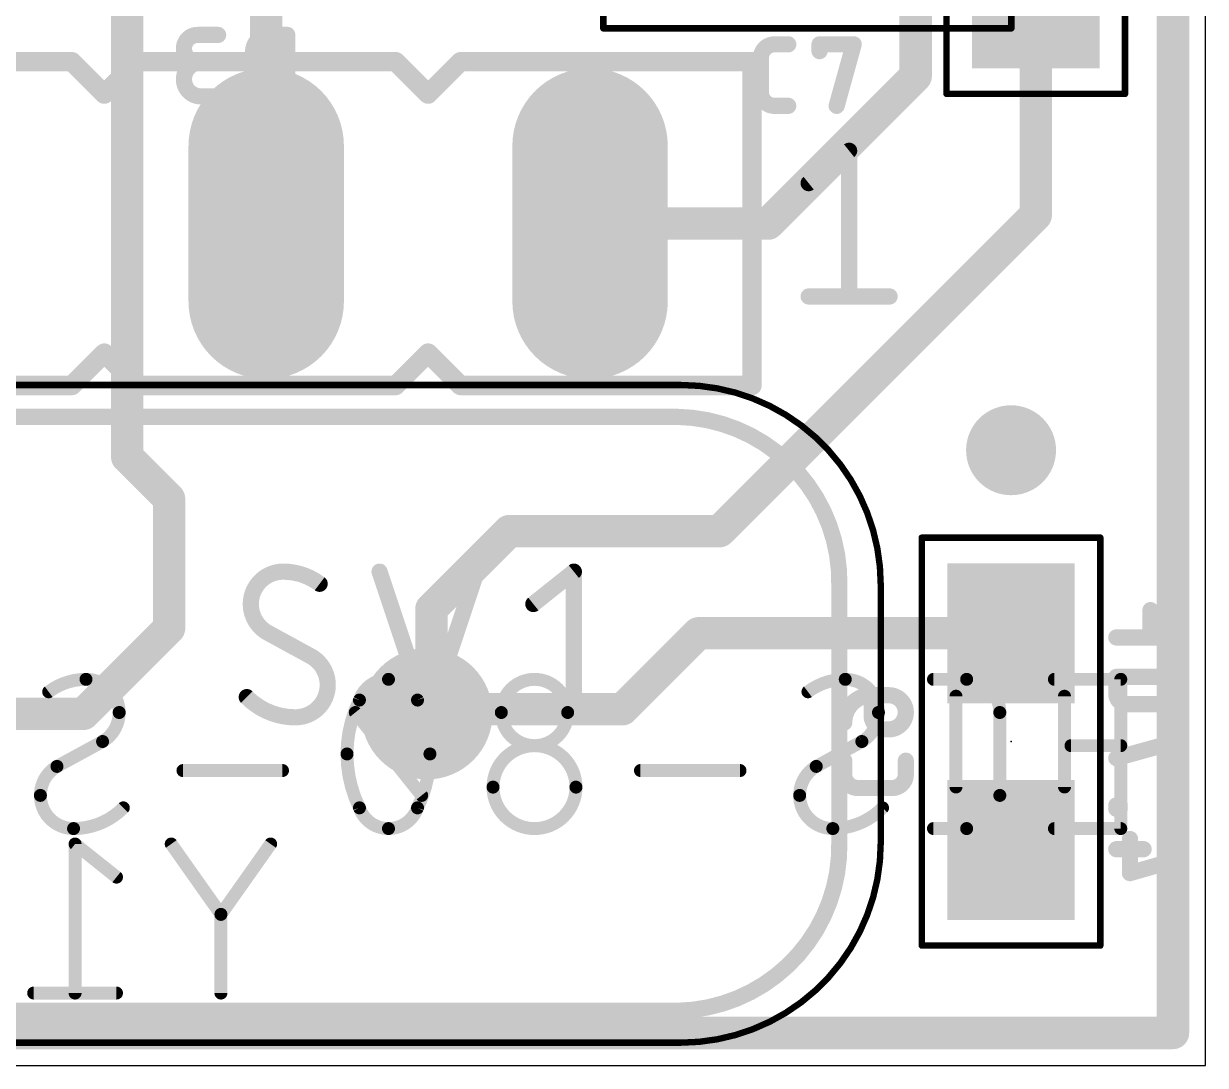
# Model space of a CAD drawing. Extents: x 0 to 1.42, y 0 to 1.2.
# Drawn here: x 1.0351 to 1.4, y 0 to 0.3218 of the extents above; entities that cross this region are included whole.
import ezdxf

# ---------------------------------------------------------------- set-up
doc = ezdxf.new("R2010")
doc.units = 0
for name, color, linetype in [('1', 12, 'CONTINUOUS'), ('16', 132, 'CONTINUOUS'), ('17', 110, 'CONTINUOUS'), ('18', 110, 'CONTINUOUS'), ('20', 31, 'CONTINUOUS'), ('21', 253, 'CONTINUOUS'), ('22', 253, 'CONTINUOUS'), ('24', 53, 'CONTINUOUS'), ('25', 253, 'CONTINUOUS'), ('26', 253, 'CONTINUOUS'), ('28', 253, 'CONTINUOUS'), ('39', 12, 'CONTINUOUS'), ('40', 132, 'CONTINUOUS'), ('51', 253, 'CONTINUOUS'), ('52', 253, 'CONTINUOUS')]:
    doc.layers.add(name, color=color, linetype=linetype)

# ---------------------------------------------------------------- blocks, each defined once
blk = doc.blocks.new('RECT')
blk.add_solid([(-0.5, -0.5), (0.5, -0.5), (-0.5, 0.5), (0.5, 0.5)])
blk = doc.blocks.new('LONGP100')
at = {"const_width": 1}
blk.add_lwpolyline([(-0.5, 0), (0.5, 0)], dxfattribs=at)
at = {"const_width": 0.5}
for points in [[(-0.5, 0.25, 1), (-0.5, -0.25)], [(0.5, -0.25, 1), (0.5, 0.25)]]:
    blk.add_lwpolyline(points, format="xyb", dxfattribs=at)
blk = doc.blocks.new('ROUNDP')
at = {"const_width": 0.5}
blk.add_lwpolyline([(0, -0.25, 1), (0, 0.25, 1), (0, -0.25)], format="xyb", dxfattribs=at)
blk = doc.blocks.new('ROUNDV')
at = {"const_width": 0.5}
blk.add_lwpolyline([(0, -0.25, 1), (0, 0.25, 1), (0, -0.25)], format="xyb", dxfattribs=at)

msp = doc.modelspace()

# ---------------------------------------------------------------- linework, layer by layer
at = {"layer": '1', "const_width": 0.01}
for points in [[(1.39, 0.01), (1.39, 1.19)], [(1.11, 0.360979), (1.11, 0.26)], [(1.310551, 0.305551), (1.310551, 0.347874)], [(1.265, 0.26), (1.310551, 0.305551)], [(1.21, 0.26), (1.265, 0.26)], [(0.01, 0.01), (1.39, 0.01)]]:
    msp.add_lwpolyline(points, dxfattribs=at)
at = {"layer": '1', "const_width": 0.005}
for points in [[(1.312319, 0.303783, 1), (1.308783, 0.307319)], [(1.308051, 0.305551, 1), (1.313051, 0.305551)], [(1.21, 0.2625, 1), (1.21, 0.2575)], [(1.263232, 0.261768, 1), (1.266768, 0.258232)], [(1.265, 0.2575, 1), (1.265, 0.2625)], [(1.1075, 0.26, 1), (1.1125, 0.26)], [(1.39, 0.0075, 1), (1.39, 0.0125)], [(1.3875, 0.01, 1), (1.3925, 0.01)]]:
    msp.add_lwpolyline(points, format="xyb", dxfattribs=at)
at = {"layer": '16', "const_width": 0.01}
for points in [[(1.39, 0.01), (1.39, 1.19)], [(1.067087, 0.350787), (1.067087, 0.187913)], [(1.347638, 0.329606), (1.347638, 0.262638)], [(1.347638, 0.262638), (1.25, 0.165)], [(1.067087, 0.187913), (1.08, 0.175)], [(1.08, 0.175), (1.08, 0.135)], [(1.185, 0.165), (1.161024, 0.141024)], [(1.25, 0.165), (1.185, 0.165)], [(1.161024, 0.141024), (1.161024, 0.11)], [(1.08, 0.135), (1.053583, 0.108583)], [(1.243465, 0.133465), (1.22, 0.11)], [(1.34, 0.133465), (1.243465, 0.133465)], [(1.053583, 0.108583), (0.96748, 0.108583)], [(1.161024, 0.11), (1.159606, 0.108583)], [(1.22, 0.11), (1.161024, 0.11)], [(0.01, 0.01), (1.39, 0.01)]]:
    msp.add_lwpolyline(points, dxfattribs=at)
at = {"layer": '16', "const_width": 0.005}
for points in [[(1.349406, 0.26087, 1), (1.34587, 0.264406)], [(1.345138, 0.262638, 1), (1.350138, 0.262638)], [(1.068854, 0.189681, 1), (1.065319, 0.186146)], [(1.064587, 0.187913, 1), (1.069587, 0.187913)], [(1.0825, 0.175, 1), (1.0775, 0.175)], [(1.078232, 0.173232, 1), (1.081768, 0.176768)], [(1.185, 0.1675, 1), (1.185, 0.1625)], [(1.186768, 0.163232, 1), (1.183232, 0.166768)], [(1.248232, 0.166768, 1), (1.251768, 0.163232)], [(1.25, 0.1625, 1), (1.25, 0.1675)], [(1.163524, 0.141024, 1), (1.158524, 0.141024)], [(1.159256, 0.142791, 1), (1.162791, 0.139256)], [(1.081768, 0.133232, 1), (1.078232, 0.136768)], [(1.0775, 0.135, 1), (1.0825, 0.135)], [(1.243465, 0.135965, 1), (1.243465, 0.130965)], [(1.245232, 0.131697, 1), (1.241697, 0.135232)], [(1.34, 0.130965, 1), (1.34, 0.135965)], [(1.053583, 0.106083, 1), (1.053583, 0.111083)], [(1.161024, 0.1125, 1), (1.161024, 0.1075)], [(1.162791, 0.108232, 1), (1.159256, 0.111768)], [(1.218232, 0.111768, 1), (1.221768, 0.108232)], [(1.22, 0.1075, 1), (1.22, 0.1125)], [(1.051815, 0.11035, 1), (1.05535, 0.106815)], [(1.157839, 0.11035, 1), (1.161374, 0.106815)], [(1.158524, 0.11, 1), (1.163524, 0.11)], [(1.39, 0.0075, 1), (1.39, 0.0125)], [(1.3875, 0.01, 1), (1.3925, 0.01)]]:
    msp.add_lwpolyline(points, format="xyb", dxfattribs=at)
at = {"layer": '20'}
for p, q in [((1.4, 0), (1.4, 1.2)), ((0, 0), (1.4, 0))]:
    msp.add_line(p, q, dxfattribs=at)
at = {"layer": '21'}
for points, const_width in [([(1.05, 0.31), (0.97, 0.31)], 0.006), ([(1.06, 0.3), (1.05, 0.31)], 0.006), ([(1.07, 0.31), (1.06, 0.3)], 0.006), ([(1.15, 0.31), (1.07, 0.31)], 0.006), ([(1.16, 0.3), (1.15, 0.31)], 0.006), ([(1.17, 0.31), (1.16, 0.3)], 0.006), ([(1.26, 0.31), (1.17, 0.31)], 0.006), ([(1.26, 0.21), (1.26, 0.31)], 0.006), ([(1.2775, 0.2725), (1.29, 0.2825)], 0.005), ([(1.29, 0.2825), (1.29, 0.2375)], 0.005), ([(1.2775, 0.2375), (1.3025, 0.2375)], 0.005), ([(1.05, 0.21), (1.06, 0.22)], 0.006), ([(1.06, 0.22), (1.07, 0.21)], 0.006), ([(1.15, 0.21), (1.16, 0.22)], 0.006), ([(1.16, 0.22), (1.17, 0.21)], 0.006), ([(0.97, 0.21), (1.05, 0.21)], 0.006), ([(1.07, 0.21), (1.15, 0.21)], 0.006), ([(1.17, 0.21), (1.26, 0.21)], 0.006)]:
    msp.add_lwpolyline(points, dxfattribs=dict(at, const_width=const_width))
for points, const_width in [([(1.051061, 0.311061, 1), (1.048939, 0.308939)], 0.003), ([(1.05, 0.3085, 1), (1.05, 0.3115)], 0.003), ([(1.07, 0.3115, 1), (1.07, 0.3085)], 0.003), ([(1.071061, 0.308939, 1), (1.068939, 0.311061)], 0.003), ([(1.151061, 0.311061, 1), (1.148939, 0.308939)], 0.003), ([(1.15, 0.3085, 1), (1.15, 0.3115)], 0.003), ([(1.17, 0.3115, 1), (1.17, 0.3085)], 0.003), ([(1.171061, 0.308939, 1), (1.168939, 0.311061)], 0.003), ([(1.2615, 0.31, 1), (1.2585, 0.31)], 0.003), ([(1.26, 0.3085, 1), (1.26, 0.3115)], 0.003), ([(1.058939, 0.301061, 1), (1.061061, 0.298939)], 0.003), ([(1.058939, 0.298939, 1), (1.061061, 0.301061)], 0.003), ([(1.158939, 0.301061, 1), (1.161061, 0.298939)], 0.003), ([(1.158939, 0.298939, 1), (1.161061, 0.301061)], 0.003), ([(1.29125, 0.2825, 1), (1.28875, 0.2825)], 0.0025), ([(1.290781, 0.281524, 1), (1.289219, 0.283476)], 0.0025), ([(1.276719, 0.273476, 1), (1.278281, 0.271524)], 0.0025), ([(1.2775, 0.23875, 1), (1.2775, 0.23625)], 0.0025), ([(1.28875, 0.2375, 1), (1.29125, 0.2375)], 0.0025), ([(1.3025, 0.23625, 1), (1.3025, 0.23875)], 0.0025), ([(1.061061, 0.221061, 1), (1.058939, 0.218939)], 0.003), ([(1.061061, 0.218939, 1), (1.058939, 0.221061)], 0.003), ([(1.161061, 0.221061, 1), (1.158939, 0.218939)], 0.003), ([(1.161061, 0.218939, 1), (1.158939, 0.221061)], 0.003), ([(1.048939, 0.211061, 1), (1.051061, 0.208939)], 0.003), ([(1.05, 0.2085, 1), (1.05, 0.2115)], 0.003), ([(1.07, 0.2115, 1), (1.07, 0.2085)], 0.003), ([(1.068939, 0.208939, 1), (1.071061, 0.211061)], 0.003), ([(1.148939, 0.211061, 1), (1.151061, 0.208939)], 0.003), ([(1.15, 0.2085, 1), (1.15, 0.2115)], 0.003), ([(1.17, 0.2115, 1), (1.17, 0.2085)], 0.003), ([(1.168939, 0.208939, 1), (1.171061, 0.211061)], 0.003), ([(1.26, 0.2085, 1), (1.26, 0.2115)], 0.003), ([(1.2585, 0.21, 1), (1.2615, 0.21)], 0.003)]:
    msp.add_lwpolyline(points, format="xyb", dxfattribs=dict(at, const_width=const_width))
at = {"layer": '22', "const_width": 0.005}
for points in [[(1.236969, 0.200315), (0.890118, 0.200315)], [(1.286969, 0.068819), (1.286969, 0.148346)], [(0.890118, 0.01685), (1.236969, 0.01685)]]:
    msp.add_lwpolyline(points, dxfattribs=at)
at = {"layer": '22'}
for points, const_width in [([(1.236993, 0.201565, 1), (1.236944, 0.199065)], 0.0025), ([(1.286969, 0.148346, 0.414214), (1.236969, 0.200315)], 0.005), ([(1.236969, 0.199065, 1), (1.236969, 0.201565)], 0.0025), ([(1.288219, 0.148346, 1), (1.285719, 0.148346)], 0.0025), ([(1.285719, 0.148371, 1), (1.288218, 0.148322)], 0.0025), ([(1.236969, 0.01685, 0.414214), (1.286969, 0.068819)], 0.005), ([(1.288218, 0.068843, 1), (1.285719, 0.068795)], 0.0025), ([(1.285719, 0.068819, 1), (1.288219, 0.068819)], 0.0025), ([(1.236944, 0.0181, 1), (1.236993, 0.015601)], 0.0025), ([(1.236969, 0.0156, 1), (1.236969, 0.0181)], 0.0025)]:
    msp.add_lwpolyline(points, format="xyb", dxfattribs=dict(at, const_width=const_width))
at = {"layer": '24'}
for p in [(1.063543, 0.108583), (1.34, 0.1)]:
    msp.add_point(p, dxfattribs=at)
at = {"layer": '25'}
for points, const_width in [([(1.266975, 0.315374, 0.414205), (1.262752, 0.311152)], 0.005), ([(1.266975, 0.316624, 1), (1.266975, 0.314124)], 0.0025), ([(1.266975, 0.314124, 1), (1.266974, 0.316624)], 0.0025), ([(1.271197, 0.314124, 1), (1.271197, 0.316624)], 0.0025), ([(1.282115, 0.315374, 1), (1.279615, 0.315374)], 0.0025), ([(1.280865, 0.316624, 1), (1.280865, 0.314124)], 0.0025), ([(1.292625, 0.315039, 1), (1.290216, 0.315709)], 0.0025), ([(1.291421, 0.314124, 1), (1.291421, 0.316624)], 0.0025), ([(1.279615, 0.313263, 1), (1.282115, 0.313263)], 0.0025), ([(1.264002, 0.311152, 1), (1.261502, 0.311152)], 0.0025), ([(1.261502, 0.311152, 1), (1.264002, 0.311152)], 0.0025), ([(1.262752, 0.300596, 0.414214), (1.266975, 0.296374)], 0.005), ([(1.264002, 0.300596, 1), (1.261502, 0.300596)], 0.0025), ([(1.261502, 0.300596, 1), (1.264002, 0.300596)], 0.0025), ([(1.266975, 0.297624, 1), (1.266975, 0.295124)], 0.0025), ([(1.266975, 0.295124, 1), (1.266975, 0.297624)], 0.0025), ([(1.271197, 0.295124, 1), (1.271197, 0.297624)], 0.0025), ([(1.284939, 0.296709, 1), (1.287347, 0.296039)], 0.0025), ([(1.11525, 0.1525, 0.414214), (1.10525, 0.1425)], 0.005), ([(1.1265, 0.14875, 0.162278), (1.11525, 0.1525)], 0.005), ([(1.11525, 0.15375, 1), (1.11525, 0.15125)], 0.0025), ([(1.11525, 0.15125, 1), (1.11525, 0.15375)], 0.0025), ([(1.146186, 0.152895, 1), (1.143814, 0.152105)], 0.0025), ([(1.176186, 0.152105, 1), (1.173814, 0.152895)], 0.0025), ([(1.20625, 0.1525, 1), (1.20375, 0.1525)], 0.0025), ([(1.205781, 0.151524, 1), (1.204219, 0.153476)], 0.0025), ([(1.12575, 0.14775, 1), (1.12725, 0.14975)], 0.0025), ([(1.10525, 0.1425, 0.265564), (1.11025, 0.13375)], 0.005), ([(1.1065, 0.1425, 1), (1.104, 0.1425)], 0.0025), ([(1.104, 0.1425, 1), (1.1065, 0.1425)], 0.0025), ([(1.191719, 0.143476, 1), (1.193281, 0.141524)], 0.0025), ([(1.110849, 0.134847, 1), (1.109651, 0.132653)], 0.0025), ([(1.109615, 0.132673, 1), (1.110885, 0.134827)], 0.0025), ([(1.129, 0.1175, 0.265564), (1.124, 0.12625)], 0.005), ([(1.124635, 0.127327, 1), (1.123365, 0.125173)], 0.0025), ([(1.123401, 0.125153, 1), (1.124599, 0.127347)], 0.0025), ([(1.119, 0.1075, 0.414214), (1.129, 0.1175)], 0.005), ([(1.13025, 0.1175, 1), (1.12775, 0.1175)], 0.0025), ([(1.12775, 0.1175, 1), (1.13025, 0.1175)], 0.0025), ([(1.104, 0.11375, 0.2), (1.119, 0.1075)], 0.005), ([(1.104888, 0.11463, 1), (1.103112, 0.11287)], 0.0025), ([(1.119, 0.10875, 1), (1.119, 0.10625)], 0.0025), ([(1.119, 0.10625, 1), (1.119, 0.10875)], 0.0025), ([(1.1925, 0.10875, 1), (1.1925, 0.10625)], 0.0025), ([(1.2175, 0.10625, 1), (1.2175, 0.10875)], 0.0025), ([(1.158814, 0.107895, 1), (1.161186, 0.107105)], 0.0025), ([(1.158814, 0.107105, 1), (1.161186, 0.107895)], 0.0025), ([(1.20375, 0.1075, 1), (1.20625, 0.1075)], 0.0025)]:
    msp.add_lwpolyline(points, format="xyb", dxfattribs=dict(at, const_width=const_width))
at = {"layer": '25', "const_width": 0.005}
for points in [[(1.266975, 0.315374), (1.271197, 0.315374)], [(1.280865, 0.313263), (1.280865, 0.315374)], [(1.280865, 0.315374), (1.291421, 0.315374)], [(1.291421, 0.315374), (1.286143, 0.296374)], [(1.262752, 0.300596), (1.262752, 0.311152)], [(1.271197, 0.296374), (1.266975, 0.296374)], [(1.145, 0.1525), (1.16, 0.1075)], [(1.16, 0.1075), (1.175, 0.1525)], [(1.1925, 0.1425), (1.205, 0.1525)], [(1.205, 0.1525), (1.205, 0.1075)], [(1.124, 0.12625), (1.11025, 0.13375)], [(1.1925, 0.1075), (1.2175, 0.1075)]]:
    msp.add_lwpolyline(points, dxfattribs=at)
at = {"layer": '26'}
for points, const_width in [([(1.088821, 0.318287, 1), (1.088821, 0.309843)], 0.005), ([(1.088821, 0.319537, 1), (1.088821, 0.317037)], 0.0025), ([(1.088821, 0.317037, 1), (1.088821, 0.319537)], 0.0025), ([(1.095154, 0.317037, 1), (1.095154, 0.319537)], 0.0025), ([(1.111226, 0.318287, 1), (1.111226, 0.307732)], 0.005), ([(1.111226, 0.319537, 1), (1.111226, 0.317037)], 0.0025), ([(1.111226, 0.317037, 1), (1.111226, 0.319537)], 0.0025), ([(1.117753, 0.318287, 1), (1.115253, 0.318287)], 0.0025), ([(1.116503, 0.317037, 1), (1.116503, 0.319537)], 0.0025), ([(1.089877, 0.309843, 1), (1.089877, 0.299287)], 0.005), ([(1.088821, 0.311093, 1), (1.088821, 0.308593)], 0.0025), ([(1.088821, 0.308593, 1), (1.088821, 0.311093)], 0.0025), ([(1.089877, 0.308593, 1), (1.089877, 0.311093)], 0.0025), ([(1.093043, 0.308593, 1), (1.093043, 0.311093)], 0.0025), ([(1.111288, 0.307173, 1), (1.109052, 0.308291)], 0.0025), ([(1.111226, 0.308982, 1), (1.111226, 0.306482)], 0.0025), ([(1.111226, 0.306482, 1), (1.111226, 0.308982)], 0.0025), ([(1.116503, 0.306482, 1), (1.116503, 0.308982)], 0.0025), ([(1.089877, 0.300537, 1), (1.089877, 0.298037)], 0.0025), ([(1.089877, 0.298037, 1), (1.089877, 0.300537)], 0.0025), ([(1.095154, 0.298037, 1), (1.095154, 0.300537)], 0.0025), ([(1.10483, 0.299846, 1), (1.107066, 0.298728)], 0.0025), ([(1.115253, 0.299287, 1), (1.117753, 0.299287)], 0.0025), ([(1.296944, 0.114334, 0.414214), (1.2885, 0.10589)], 0.005), ([(1.298194, 0.114334, 1), (1.295694, 0.114334)], 0.0025), ([(1.296944, 0.115584, 1), (1.296944, 0.113084)], 0.0025), ([(1.296944, 0.113084, 1), (1.296944, 0.115584)], 0.0025), ([(1.302222, 0.103779, 1), (1.302222, 0.114334)], 0.005), ([(1.302222, 0.115584, 1), (1.302222, 0.113084)], 0.0025), ([(1.302222, 0.113084, 1), (1.302222, 0.115584)], 0.0025), ([(1.296944, 0.108001, 0.414214), (1.301167, 0.103779)], 0.005), ([(1.298194, 0.108001, 1), (1.295694, 0.108001)], 0.0025), ([(1.28725, 0.10589, 1), (1.28975, 0.10589)], 0.0025), ([(1.295694, 0.108001, 1), (1.298194, 0.108001)], 0.0025), ([(1.301167, 0.105029, 1), (1.301167, 0.102529)], 0.0025), ([(1.302222, 0.105029, 1), (1.302222, 0.102529)], 0.0025), ([(1.301167, 0.102529, 1), (1.301167, 0.105029)], 0.0025), ([(1.302222, 0.102529, 1), (1.302222, 0.105029)], 0.0025), ([(1.28975, 0.09411, 1), (1.28725, 0.09411)], 0.0025), ([(1.30875, 0.09411, 1), (1.30625, 0.09411)], 0.0025), ([(1.2885, 0.089888, 0.414214), (1.292722, 0.085666)], 0.005), ([(1.28975, 0.089888, 1), (1.28725, 0.089888)], 0.0025), ([(1.303278, 0.085666, 0.414205), (1.3075, 0.089888)], 0.005), ([(1.30875, 0.089888, 1), (1.30625, 0.089888)], 0.0025), ([(1.28725, 0.089888, 1), (1.28975, 0.089888)], 0.0025), ([(1.292722, 0.086916, 1), (1.292722, 0.084416)], 0.0025), ([(1.292722, 0.084416, 1), (1.292722, 0.086916)], 0.0025), ([(1.303278, 0.086916, 1), (1.303278, 0.084416)], 0.0025), ([(1.303278, 0.084416, 1), (1.303278, 0.086916)], 0.0025), ([(1.30625, 0.089888, 1), (1.30875, 0.089888)], 0.0025), ([(1.051608, 0.069158, 1), (1.050359, 0.067596)], 0.002), ([(1.051984, 0.068377, 1), (1.049984, 0.068377)], 0.002), ([(1.08149, 0.068954, 1), (1.079856, 0.067801)], 0.002), ([(1.112184, 0.067801, 1), (1.11055, 0.068954)], 0.002), ([(1.063148, 0.057365, 1), (1.064397, 0.058927)], 0.002), ([(1.09702, 0.046636, 1), (1.09502, 0.046636)], 0.002), ([(1.095203, 0.047212, 1), (1.096837, 0.046059)], 0.002), ([(1.095203, 0.046059, 1), (1.096837, 0.047212)], 0.002), ([(1.038195, 0.023337, 1), (1.038195, 0.021337)], 0.002), ([(1.049984, 0.022337, 1), (1.051984, 0.022337)], 0.002), ([(1.063773, 0.021337, 1), (1.063773, 0.023337)], 0.002), ([(1.09502, 0.022337, 1), (1.09702, 0.022337)], 0.002)]:
    msp.add_lwpolyline(points, format="xyb", dxfattribs=dict(at, const_width=const_width))
for points, const_width in [([(1.095154, 0.318287), (1.088821, 0.318287)], 0.005), ([(1.116503, 0.318287), (1.111226, 0.318287)], 0.005), ([(1.116503, 0.299287), (1.116503, 0.318287)], 0.005), ([(1.088821, 0.309843), (1.093043, 0.309843)], 0.005), ([(1.105948, 0.299287), (1.11017, 0.307732)], 0.005), ([(1.111226, 0.307732), (1.116503, 0.307732)], 0.005), ([(1.095154, 0.299287), (1.089877, 0.299287)], 0.005), ([(1.296944, 0.114334), (1.296944, 0.108001)], 0.005), ([(1.302222, 0.114334), (1.296944, 0.114334)], 0.005), ([(1.301167, 0.103779), (1.302222, 0.103779)], 0.005), ([(1.2885, 0.09411), (1.2885, 0.089888)], 0.005), ([(1.3075, 0.089888), (1.3075, 0.09411)], 0.005), ([(1.292722, 0.085666), (1.303278, 0.085666)], 0.005), ([(1.063773, 0.058146), (1.050984, 0.068377)], 0.004), ([(1.050984, 0.068377), (1.050984, 0.022337)], 0.004), ([(1.09602, 0.046636), (1.080673, 0.068377)], 0.004), ([(1.111367, 0.068377), (1.09602, 0.046636)], 0.004), ([(1.09602, 0.022337), (1.09602, 0.046636)], 0.004), ([(1.063773, 0.022337), (1.038195, 0.022337)], 0.004)]:
    msp.add_lwpolyline(points, dxfattribs=dict(at, const_width=const_width))
at = {"layer": '28'}
for points, const_width in [([(1.383055, 0.132176), (1.383055, 0.14062)], 0.005), ([(1.3915, 0.132176), (1.3915, 0.14062)], 0.005), ([(1.3725, 0.132176), (1.3915, 0.132176)], 0.005), ([(1.326286, 0.119237), (1.316043, 0.119237)], 0.004), ([(1.373882, 0.119237), (1.353395, 0.119237)], 0.004), ([(1.3725, 0.114721), (1.3725, 0.119999)], 0.005), ([(1.3725, 0.119999), (1.385167, 0.119999)], 0.005), ([(1.373882, 0.073141), (1.373882, 0.119237)], 0.004), ([(1.385167, 0.111555), (1.375667, 0.111555)], 0.005), ([(1.158, 0.083385), (1.137513, 0.108994)], 0.004), ([(1.33653, 0.083385), (1.33653, 0.108994)], 0.004), ([(1.3915, 0.100175), (1.3725, 0.094897)], 0.005), ([(1.3915, 0.089619), (1.3915, 0.100175)], 0.005), ([(1.045392, 0.092348), (1.059477, 0.100031)], 0.004), ([(1.279843, 0.092348), (1.293928, 0.100031)], 0.004), ([(1.373882, 0.09875), (1.358517, 0.09875)], 0.004), ([(1.11503, 0.091067), (1.084299, 0.091067)], 0.004), ([(1.256301, 0.091067), (1.22557, 0.091067)], 0.004), ([(1.389389, 0.089619), (1.3915, 0.089619)], 0.005), ([(1.373555, 0.080305), (1.3725, 0.080305)], 0.005), ([(1.3725, 0.080305), (1.3725, 0.07925)], 0.005), ([(1.3725, 0.07925), (1.373555, 0.07925)], 0.005), ([(1.373555, 0.07925), (1.373555, 0.080305)], 0.005), ([(1.316043, 0.073141), (1.326286, 0.073141)], 0.004), ([(1.353395, 0.073141), (1.373882, 0.073141)], 0.004), ([(1.376722, 0.05938), (1.376722, 0.069935)], 0.005), ([(1.380944, 0.066768), (1.3725, 0.066768)], 0.005), ([(1.3915, 0.063602), (1.376722, 0.05938)], 0.005)]:
    msp.add_lwpolyline(points, dxfattribs=dict(at, const_width=const_width))
for points, const_width in [([(1.384305, 0.14062, 1), (1.381805, 0.14062)], 0.0025), ([(1.39275, 0.14062, 1), (1.39025, 0.14062)], 0.0025), ([(1.3725, 0.133426, 1), (1.3725, 0.130926)], 0.0025), ([(1.381805, 0.132176, 1), (1.384305, 0.132176)], 0.0025), ([(1.39025, 0.132176, 1), (1.39275, 0.132176)], 0.0025), ([(1.3915, 0.130926, 1), (1.3915, 0.133426)], 0.0025), ([(1.054355, 0.119237, 0.162278), (1.042831, 0.115396)], 0.004), ([(1.064599, 0.108994, 0.414214), (1.054355, 0.119237)], 0.004), ([(1.054355, 0.120237, 1), (1.054355, 0.118237)], 0.002), ([(1.054355, 0.118237, 1), (1.054355, 0.120237)], 0.002), ([(1.147757, 0.119237, 0.320462), (1.138793, 0.112835)], 0.004), ([(1.15672, 0.112835, 0.320469), (1.147757, 0.119237)], 0.004), ([(1.147757, 0.120237, 1), (1.147757, 0.118237)], 0.002), ([(1.147757, 0.118237, 1), (1.147757, 0.120237)], 0.002), ([(1.203087, 0.108994, 1), (1.1826, 0.108994)], 0.004), ([(1.288806, 0.119237, 0.162278), (1.277282, 0.115396)], 0.004), ([(1.29905, 0.108994, 0.414214), (1.288806, 0.119237)], 0.004), ([(1.288806, 0.120237, 1), (1.288806, 0.118237)], 0.002), ([(1.288806, 0.118237, 1), (1.288806, 0.120237)], 0.002), ([(1.316043, 0.120237, 1), (1.316043, 0.118237)], 0.002), ([(1.33653, 0.108994, 0.414214), (1.326286, 0.119237)], 0.004), ([(1.326286, 0.120237, 1), (1.326286, 0.118237)], 0.002), ([(1.326286, 0.118237, 1), (1.326286, 0.120237)], 0.002), ([(1.353395, 0.120237, 1), (1.353395, 0.118237)], 0.002), ([(1.37375, 0.119999, 1), (1.37125, 0.119999)], 0.0025), ([(1.3725, 0.121249, 1), (1.3725, 0.118749)], 0.0025), ([(1.374882, 0.119237, 1), (1.372882, 0.119237)], 0.002), ([(1.373882, 0.118237, 1), (1.373882, 0.120237)], 0.002), ([(1.385167, 0.118749, 1), (1.385167, 0.121249)], 0.0025), ([(1.042231, 0.116196, 1), (1.043431, 0.114596)], 0.002), ([(1.276682, 0.116196, 1), (1.277882, 0.114596)], 0.002), ([(1.3725, 0.114721, 0.414214), (1.375667, 0.111555)], 0.005), ([(1.37375, 0.114721, 1), (1.37125, 0.114721)], 0.0025), ([(1.138793, 0.112835, 0.11389), (1.134952, 0.096189)], 0.004), ([(1.137847, 0.113159, 1), (1.139739, 0.112511)], 0.002), ([(1.139692, 0.112397, 1), (1.137895, 0.113273)], 0.002), ([(1.160561, 0.096189, 0.113886), (1.15672, 0.112835)], 0.004), ([(1.157619, 0.113273, 1), (1.155821, 0.112397)], 0.002), ([(1.155774, 0.112511, 1), (1.157666, 0.113159)], 0.002), ([(1.37125, 0.114721, 1), (1.37375, 0.114721)], 0.0025), ([(1.375667, 0.112805, 1), (1.375667, 0.110305)], 0.0025), ([(1.375667, 0.110305, 1), (1.375667, 0.112805)], 0.0025), ([(1.385167, 0.110305, 1), (1.385167, 0.112805)], 0.0025), ([(1.059477, 0.10003, 0.26556), (1.064599, 0.108994)], 0.004), ([(1.065599, 0.108994, 1), (1.063599, 0.108994)], 0.002), ([(1.063599, 0.108994, 1), (1.065599, 0.108994)], 0.002), ([(1.138294, 0.109618, 1), (1.136732, 0.108369)], 0.002), ([(1.1826, 0.108994, 1), (1.203087, 0.108994)], 0.004), ([(1.1836, 0.108994, 1), (1.1816, 0.108994)], 0.002), ([(1.1816, 0.108994, 1), (1.1836, 0.108994)], 0.002), ([(1.204087, 0.108994, 1), (1.202087, 0.108994)], 0.002), ([(1.202087, 0.108994, 1), (1.204087, 0.108994)], 0.002), ([(1.293928, 0.10003, 0.26556), (1.29905, 0.108994)], 0.004), ([(1.30005, 0.108994, 1), (1.29805, 0.108994)], 0.002), ([(1.29805, 0.108994, 1), (1.30005, 0.108994)], 0.002), ([(1.33753, 0.108994, 1), (1.33553, 0.108994)], 0.002), ([(1.33553, 0.108994, 1), (1.33753, 0.108994)], 0.002), ([(1.39275, 0.100175, 1), (1.39025, 0.100175)], 0.0025), ([(1.391835, 0.09897, 1), (1.391165, 0.101379)], 0.0025), ([(1.058969, 0.100892, 1), (1.059985, 0.099169)], 0.002), ([(1.059956, 0.099153, 1), (1.058998, 0.100908)], 0.002), ([(1.205648, 0.085945, 1), (1.180039, 0.085945)], 0.004), ([(1.29342, 0.100892, 1), (1.294435, 0.099169)], 0.002), ([(1.294407, 0.099153, 1), (1.293449, 0.100908)], 0.002), ([(1.358517, 0.09975, 1), (1.358517, 0.09775)], 0.002), ([(1.373882, 0.09775, 1), (1.373882, 0.09975)], 0.002), ([(1.134952, 0.096189, 0.113888), (1.138793, 0.079543)], 0.004), ([(1.135952, 0.096189, 1), (1.133952, 0.096189)], 0.002), ([(1.133952, 0.096189, 1), (1.135952, 0.096189)], 0.002), ([(1.15672, 0.079543, 0.113884), (1.160561, 0.096189)], 0.004), ([(1.161561, 0.096189, 1), (1.159561, 0.096189)], 0.002), ([(1.159561, 0.096189, 1), (1.161561, 0.096189)], 0.002), ([(1.372165, 0.096101, 1), (1.372835, 0.093693)], 0.0025), ([(1.045392, 0.092348, 0.265573), (1.04027, 0.083385)], 0.004), ([(1.044913, 0.093226, 1), (1.045871, 0.09147)], 0.002), ([(1.0459, 0.091486, 1), (1.044884, 0.093209)], 0.002), ([(1.084299, 0.092067, 1), (1.084299, 0.090067)], 0.002), ([(1.11503, 0.090067, 1), (1.11503, 0.092067)], 0.002), ([(1.22557, 0.092067, 1), (1.22557, 0.090067)], 0.002), ([(1.256301, 0.090067, 1), (1.256301, 0.092067)], 0.002), ([(1.279843, 0.092348, 0.265573), (1.274721, 0.083385)], 0.004), ([(1.279364, 0.093226, 1), (1.280322, 0.09147)], 0.002), ([(1.28035, 0.091486, 1), (1.279335, 0.093209)], 0.002), ([(1.389389, 0.090869, 1), (1.389389, 0.088369)], 0.0025), ([(1.3915, 0.088369, 1), (1.3915, 0.090869)], 0.0025), ([(1.180039, 0.085945, 1), (1.205648, 0.085945)], 0.004), ([(1.181039, 0.085945, 1), (1.179039, 0.085945)], 0.002), ([(1.206648, 0.085945, 1), (1.204648, 0.085945)], 0.002), ([(1.39025, 0.089619, 1), (1.39275, 0.089619)], 0.0025), ([(1.04027, 0.083385, 0.414217), (1.050514, 0.073141)], 0.004), ([(1.04127, 0.083385, 1), (1.03927, 0.083385)], 0.002), ([(1.03927, 0.083385, 1), (1.04127, 0.083385)], 0.002), ([(1.157219, 0.08276, 1), (1.158781, 0.084009)], 0.002), ([(1.179039, 0.085945, 1), (1.181039, 0.085945)], 0.002), ([(1.204648, 0.085945, 1), (1.206648, 0.085945)], 0.002), ([(1.274721, 0.083385, 0.414217), (1.284965, 0.073141)], 0.004), ([(1.275721, 0.083385, 1), (1.273721, 0.083385)], 0.002), ([(1.273721, 0.083385, 1), (1.275721, 0.083385)], 0.002), ([(1.326286, 0.073141, 0.414214), (1.33653, 0.083385)], 0.004), ([(1.33753, 0.083385, 1), (1.33553, 0.083385)], 0.002), ([(1.33553, 0.083385, 1), (1.33753, 0.083385)], 0.002), ([(1.050514, 0.073141, 0.199992), (1.065879, 0.079543)], 0.004), ([(1.066589, 0.078839, 1), (1.065169, 0.080247)], 0.002), ([(1.139739, 0.079868, 1), (1.137847, 0.079219)], 0.002), ([(1.138793, 0.079543, 0.320459), (1.147757, 0.073141)], 0.004), ([(1.137895, 0.079105, 1), (1.139692, 0.079981)], 0.002), ([(1.147757, 0.073141, 0.320466), (1.15672, 0.079543)], 0.004), ([(1.155821, 0.079981, 1), (1.157619, 0.079105)], 0.002), ([(1.157666, 0.079219, 1), (1.155774, 0.079868)], 0.002), ([(1.284965, 0.073141, 0.199992), (1.30033, 0.079543)], 0.004), ([(1.30104, 0.078839, 1), (1.29962, 0.080247)], 0.002), ([(1.3725, 0.081555, 1), (1.3725, 0.079055)], 0.0025), ([(1.37375, 0.080305, 1), (1.37125, 0.080305)], 0.0025), ([(1.3725, 0.0805, 1), (1.3725, 0.078)], 0.0025), ([(1.37125, 0.07925, 1), (1.37375, 0.07925)], 0.0025), ([(1.374805, 0.080305, 1), (1.372305, 0.080305)], 0.0025), ([(1.372305, 0.07925, 1), (1.374805, 0.07925)], 0.0025), ([(1.373555, 0.079055, 1), (1.373555, 0.081555)], 0.0025), ([(1.373555, 0.078, 1), (1.373555, 0.0805)], 0.0025), ([(1.050514, 0.074141, 1), (1.050514, 0.072141)], 0.002), ([(1.050514, 0.072141, 1), (1.050514, 0.074141)], 0.002), ([(1.147757, 0.074141, 1), (1.147757, 0.072141)], 0.002), ([(1.147757, 0.072141, 1), (1.147757, 0.074141)], 0.002), ([(1.284965, 0.074141, 1), (1.284965, 0.072141)], 0.002), ([(1.284965, 0.072141, 1), (1.284965, 0.074141)], 0.002), ([(1.316043, 0.074141, 1), (1.316043, 0.072141)], 0.002), ([(1.326286, 0.074141, 1), (1.326286, 0.072141)], 0.002), ([(1.326286, 0.072141, 1), (1.326286, 0.074141)], 0.002), ([(1.353395, 0.074141, 1), (1.353395, 0.072141)], 0.002), ([(1.372882, 0.073141, 1), (1.374882, 0.073141)], 0.002), ([(1.373882, 0.072141, 1), (1.373882, 0.074141)], 0.002), ([(1.377972, 0.069935, 1), (1.375472, 0.069935)], 0.0025), ([(1.3725, 0.068018, 1), (1.3725, 0.065518)], 0.0025), ([(1.380944, 0.065518, 1), (1.380944, 0.068018)], 0.0025), ([(1.391843, 0.0624, 1), (1.391157, 0.064804)], 0.0025), ([(1.376379, 0.060582, 1), (1.377066, 0.058178)], 0.0025), ([(1.375472, 0.05938, 1), (1.377972, 0.05938)], 0.0025)]:
    msp.add_lwpolyline(points, format="xyb", dxfattribs=dict(at, const_width=const_width))
at = {"layer": '39', "const_width": 0.002}
for points in [[(1.214094, 0.320315), (1.214094, 0.375433)], [(1.340079, 0.375433), (1.340079, 0.320315)], [(1.340079, 0.320315), (1.214094, 0.320315)]]:
    msp.add_lwpolyline(points, dxfattribs=at)
at = {"layer": '39', "const_width": 0.001}
for points in [[(1.214094, 0.320815, 1), (1.214094, 0.319815)], [(1.340079, 0.319815, 1), (1.340079, 0.320815)], [(1.213594, 0.320315, 1), (1.214594, 0.320315)], [(1.339579, 0.320315, 1), (1.340579, 0.320315)]]:
    msp.add_lwpolyline(points, format="xyb", dxfattribs=at)
at = {"layer": '40'}
for points, const_width in [([(1.320079, 0.426063), (1.320079, 0.300079)], 0.002), ([(1.375197, 0.300079), (1.375197, 0.426063)], 0.002), ([(1.320079, 0.300079), (1.375197, 0.300079)], 0.002), ([(1.237953, 0.210157), (0.889134, 0.210157)], 0.001969), ([(1.312441, 0.162992), (1.312441, 0.037008)], 0.002), ([(1.367559, 0.162992), (1.312441, 0.162992)], 0.002), ([(1.367559, 0.037008), (1.367559, 0.162992)], 0.002), ([(1.299764, 0.068819), (1.299764, 0.148346)], 0.001969), ([(1.312441, 0.037008), (1.367559, 0.037008)], 0.002), ([(0.889134, 0.007008), (1.237953, 0.007008)], 0.001969)]:
    msp.add_lwpolyline(points, dxfattribs=dict(at, const_width=const_width))
for points, const_width in [([(1.320079, 0.300579, 1), (1.320079, 0.299579)], 0.001), ([(1.319579, 0.300079, 1), (1.320579, 0.300079)], 0.001), ([(1.374697, 0.300079, 1), (1.375697, 0.300079)], 0.001), ([(1.375197, 0.299579, 1), (1.375197, 0.300579)], 0.001), ([(1.299764, 0.148346, 0.414214), (1.237953, 0.210157)], 0.001969), ([(1.237953, 0.21065, 1), (1.237953, 0.209665)], 0.000984), ([(1.237953, 0.209665, 1), (1.237953, 0.21065)], 0.000984), ([(1.312941, 0.162992, 1), (1.311941, 0.162992)], 0.001), ([(1.312441, 0.163492, 1), (1.312441, 0.162492)], 0.001), ([(1.368059, 0.162992, 1), (1.367059, 0.162992)], 0.001), ([(1.367559, 0.162492, 1), (1.367559, 0.163492)], 0.001), ([(1.300256, 0.148346, 1), (1.299272, 0.148346)], 0.000984), ([(1.299272, 0.148346, 1), (1.300256, 0.148346)], 0.000984), ([(1.237953, 0.007008, 0.414214), (1.299764, 0.068819)], 0.001969), ([(1.300256, 0.068819, 1), (1.299272, 0.068819)], 0.000984), ([(1.299272, 0.068819, 1), (1.300256, 0.068819)], 0.000984), ([(1.312441, 0.037508, 1), (1.312441, 0.036508)], 0.001), ([(1.311941, 0.037008, 1), (1.312941, 0.037008)], 0.001), ([(1.367059, 0.037008, 1), (1.368059, 0.037008)], 0.001), ([(1.367559, 0.036508, 1), (1.367559, 0.037508)], 0.001), ([(1.237953, 0.0075, 1), (1.237953, 0.006516)], 0.000984), ([(1.237953, 0.006516, 1), (1.237953, 0.0075)], 0.000984)]:
    msp.add_lwpolyline(points, format="xyb", dxfattribs=dict(at, const_width=const_width))
at = {"layer": '51', "const_width": 0.006}
for points in [[(1.12, 0.29), (1.1, 0.29)], [(1.1, 0.29), (1.1, 0.28)], [(1.12, 0.28), (1.12, 0.29)], [(1.22, 0.29), (1.2, 0.29)], [(1.2, 0.29), (1.2, 0.28)], [(1.22, 0.28), (1.22, 0.29)], [(1.1, 0.28), (1.09, 0.28)], [(1.09, 0.28), (1.09, 0.24)], [(1.13, 0.28), (1.12, 0.28)], [(1.13, 0.24), (1.13, 0.28)], [(1.2, 0.28), (1.19, 0.28)], [(1.19, 0.28), (1.19, 0.24)], [(1.23, 0.28), (1.22, 0.28)], [(1.23, 0.24), (1.23, 0.28)], [(1.09, 0.24), (1.1, 0.24)], [(1.1, 0.24), (1.1, 0.23)], [(1.12, 0.23), (1.12, 0.24)], [(1.12, 0.24), (1.13, 0.24)], [(1.19, 0.24), (1.2, 0.24)], [(1.2, 0.24), (1.2, 0.23)], [(1.22, 0.23), (1.22, 0.24)], [(1.22, 0.24), (1.23, 0.24)], [(1.1, 0.23), (1.12, 0.23)], [(1.2, 0.23), (1.22, 0.23)]]:
    msp.add_lwpolyline(points, dxfattribs=at)
at = {"layer": '51', "const_width": 0.003}
for points in [[(1.1, 0.2915, 1), (1.1, 0.2885)], [(1.1015, 0.29, 1), (1.0985, 0.29)], [(1.1215, 0.29, 1), (1.1185, 0.29)], [(1.12, 0.2885, 1), (1.12, 0.2915)], [(1.2, 0.2915, 1), (1.2, 0.2885)], [(1.2015, 0.29, 1), (1.1985, 0.29)], [(1.2215, 0.29, 1), (1.2185, 0.29)], [(1.22, 0.2885, 1), (1.22, 0.2915)], [(1.09, 0.2815, 1), (1.09, 0.2785)], [(1.0915, 0.28, 1), (1.0885, 0.28)], [(1.0985, 0.28, 1), (1.1015, 0.28)], [(1.1, 0.2785, 1), (1.1, 0.2815)], [(1.12, 0.2815, 1), (1.12, 0.2785)], [(1.1185, 0.28, 1), (1.1215, 0.28)], [(1.1315, 0.28, 1), (1.1285, 0.28)], [(1.13, 0.2785, 1), (1.13, 0.2815)], [(1.19, 0.2815, 1), (1.19, 0.2785)], [(1.1915, 0.28, 1), (1.1885, 0.28)], [(1.1985, 0.28, 1), (1.2015, 0.28)], [(1.2, 0.2785, 1), (1.2, 0.2815)], [(1.22, 0.2815, 1), (1.22, 0.2785)], [(1.2185, 0.28, 1), (1.2215, 0.28)], [(1.2315, 0.28, 1), (1.2285, 0.28)], [(1.23, 0.2785, 1), (1.23, 0.2815)], [(1.09, 0.2415, 1), (1.09, 0.2385)], [(1.0885, 0.24, 1), (1.0915, 0.24)], [(1.1015, 0.24, 1), (1.0985, 0.24)], [(1.1, 0.2385, 1), (1.1, 0.2415)], [(1.1215, 0.24, 1), (1.1185, 0.24)], [(1.12, 0.2415, 1), (1.12, 0.2385)], [(1.1285, 0.24, 1), (1.1315, 0.24)], [(1.13, 0.2385, 1), (1.13, 0.2415)], [(1.19, 0.2415, 1), (1.19, 0.2385)], [(1.1885, 0.24, 1), (1.1915, 0.24)], [(1.2015, 0.24, 1), (1.1985, 0.24)], [(1.2, 0.2385, 1), (1.2, 0.2415)], [(1.2215, 0.24, 1), (1.2185, 0.24)], [(1.22, 0.2415, 1), (1.22, 0.2385)], [(1.2285, 0.24, 1), (1.2315, 0.24)], [(1.23, 0.2385, 1), (1.23, 0.2415)], [(1.1, 0.2315, 1), (1.1, 0.2285)], [(1.0985, 0.23, 1), (1.1015, 0.23)], [(1.1185, 0.23, 1), (1.1215, 0.23)], [(1.12, 0.2285, 1), (1.12, 0.2315)], [(1.2, 0.2315, 1), (1.2, 0.2285)], [(1.1985, 0.23, 1), (1.2015, 0.23)], [(1.2185, 0.23, 1), (1.2215, 0.23)], [(1.22, 0.2285, 1), (1.22, 0.2315)]]:
    msp.add_lwpolyline(points, format="xyb", dxfattribs=at)
at = {"layer": '52'}
for points, const_width in [([(1.236969, 0.200315), (0.890118, 0.200315)], 0.005), ([(1.286969, 0.068819), (1.286969, 0.148346)], 0.005), ([(1.322992, 0.114016), (1.322992, 0.085984)], 0.004), ([(1.356496, 0.114016), (1.356496, 0.085984)], 0.004), ([(0.890118, 0.01685), (1.236969, 0.01685)], 0.005)]:
    msp.add_lwpolyline(points, dxfattribs=dict(at, const_width=const_width))
for points, const_width in [([(1.236993, 0.201565, 1), (1.236944, 0.199065)], 0.0025), ([(1.286969, 0.148346, 0.414214), (1.236969, 0.200315)], 0.005), ([(1.236969, 0.199065, 1), (1.236969, 0.201565)], 0.0025), ([(1.288219, 0.148346, 1), (1.285719, 0.148346)], 0.0025), ([(1.285719, 0.148371, 1), (1.288218, 0.148322)], 0.0025), ([(1.323992, 0.114016, 1), (1.321992, 0.114016)], 0.002), ([(1.357496, 0.114016, 1), (1.355496, 0.114016)], 0.002), ([(1.321992, 0.085984, 1), (1.323992, 0.085984)], 0.002), ([(1.355496, 0.085984, 1), (1.357496, 0.085984)], 0.002), ([(1.236969, 0.01685, 0.414214), (1.286969, 0.068819)], 0.005), ([(1.288218, 0.068843, 1), (1.285719, 0.068795)], 0.0025), ([(1.285719, 0.068819, 1), (1.288219, 0.068819)], 0.0025), ([(1.236944, 0.0181, 1), (1.236993, 0.015601)], 0.0025), ([(1.236969, 0.0156, 1), (1.236969, 0.0181)], 0.0025)]:
    msp.add_lwpolyline(points, format="xyb", dxfattribs=dict(at, const_width=const_width))

# ---------------------------------------------------------------- block references
at = {"layer": '16', "xscale": 0.043307, "yscale": 0.03937}
for p, rotation in [((1.347638, 0.329606), 90), ((1.34, 0.133465), 270), ((1.34, 0.066535), 270)]:
    msp.add_blockref('RECT', p, dxfattribs=dict(at, rotation=rotation))
at = {"layer": '17', "xscale": 0.048, "yscale": 0.048, "rotation": 270}
for name, p in [('LONGP100', (1.11, 0.26)), ('LONGP100', (1.11, 0.26)), ('LONGP100', (1.21, 0.26)), ('LONGP100', (1.21, 0.26)), ('ROUNDP', (1.11, 0.26)), ('ROUNDP', (1.21, 0.26))]:
    msp.add_blockref(name, p, dxfattribs=at)
at = {"layer": '17'}
for xscale, yscale in [(0.040551, 0.040551), (0.040551, 0.040551), (0.038803, 0.038803)]:
    msp.add_blockref('ROUNDP', (1.159606, 0.108583), dxfattribs=dict(at, xscale=xscale, yscale=yscale))
at = {"layer": '18', "xscale": 0.02778, "yscale": 0.02778}
msp.add_blockref('ROUNDV', (1.34, 0.19), dxfattribs=at)
msp.add_blockref('ROUNDV', (1.34, 0.19), dxfattribs=at)
at = {"layer": '51', "xscale": 0.01, "yscale": 0.02, "rotation": 180}
for p in [(1.11, 0.28), (1.21, 0.28), (1.11, 0.24), (1.21, 0.24)]:
    msp.add_blockref('RECT', p, dxfattribs=at)
at = {"layer": '52', "xscale": 0.019689, "yscale": 0.037402, "rotation": 270}
for p in [(1.339799, 0.123156), (1.339799, 0.077156)]:
    msp.add_blockref('RECT', p, dxfattribs=at)

doc.saveas('drawing.dxf')
